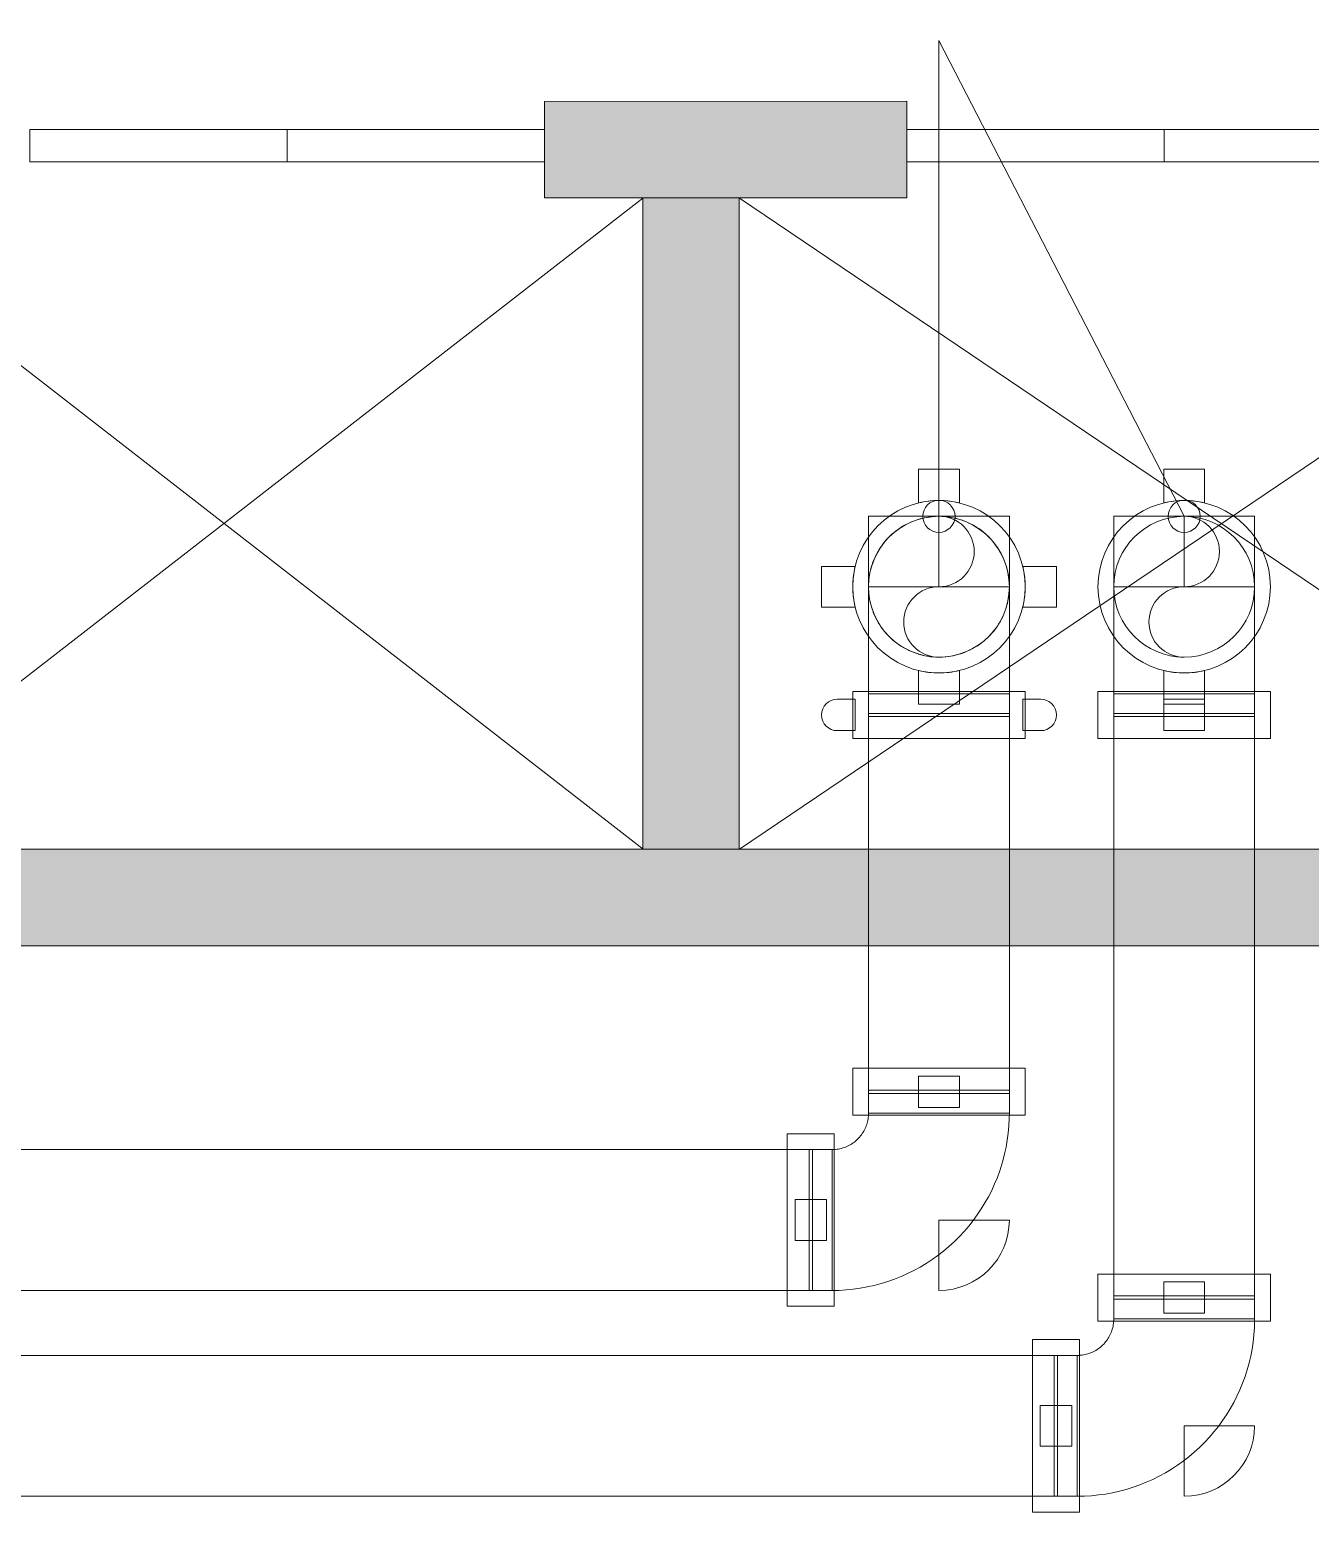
# Model space of a CAD drawing. Header units: metres. Extents: x 31.9 to 125.9, y -29 to 44.
# Drawn here: x 64.252 to 66.243, y -15.238 to -12.913 of the extents above; entities that cross this region are included whole.
import ezdxf

# ---------------------------------------------------------------- set-up
doc = ezdxf.new("R2010")
doc.units = ezdxf.units.M
for name, color, linetype, lineweight in [('ARQ', 8, 'Continuous', 0), ('P-PIPE', 7, 'Continuous', 18), ('P-PIPE-IDEN', 7, 'Continuous', 9)]:
    doc.layers.add(name, color=color, linetype=linetype, lineweight=lineweight)

# ---------------------------------------------------------------- blocks, each defined once
blk = doc.blocks.new('PISO 9')
at = {"layer": 'ARQ', "ltscale": 0.01}
h = blk.add_hatch(color=256, dxfattribs=at)
h.dxf.hatch_style = 1
h.paths.add_polyline_path([(347.2882, -2856.369), (347.1381, -2856.369), (347.1381, -2855.044), (347.2881, -2855.044)])
h.paths.add_polyline_path([(347.1381, -2855.3561), (347.1381, -2855.206), (346.5044, -2855.206), (346.5044, -2855.3561)])
h.paths.add_polyline_path([(345.0504, -2855.3564), (345.0504, -2855.2064), (345.7044, -2855.206), (345.7044, -2855.3561)])
h.paths.add_polyline_path([(343.6866, -2855.3561), (343.6866, -2855.2061), (344.2504, -2855.2058), (344.2504, -2855.3558)])
h.paths.add_polyline_path([(342.5366, -2856.3689), (342.3866, -2856.3689), (342.3866, -2855.3561), (342.5366, -2855.3561)])
h.paths.add_polyline_path([(342.3866, -2856.3689), (347.2882, -2856.369), (347.2882, -2856.519), (342.3866, -2856.5189)])
h.paths.add_polyline_path([(343.9898, -2856.3688), (343.8398, -2856.3688), (343.8397, -2855.356), (343.9897, -2855.356)])
h.paths.add_polyline_path([(345.639, -2856.3689), (345.4889, -2856.3689), (345.4889, -2855.3561), (345.6389, -2855.3561)])
h.paths.add_polyline_path([(347.2694, -2854.1416), (347.2694, -2854.0049), (347.1194, -2854.0049), (347.1194, -2854.1416)])
h.paths.add_polyline_path([(348.989, -2853.8549), (345.3375, -2853.855), (345.3375, -2854.005), (348.989, -2854.0049)])
h.paths.add_polyline_path([(345.3375, -2853.855), (345.3377, -2850.1312), (345.4877, -2850.1312), (345.4875, -2853.855)])
h.paths.add_polyline_path([(342.3887, -2852.9059), (344.4366, -2852.9059), (344.4366, -2853.0559), (343.4866, -2853.0559), (343.4866, -2853.8559), (343.3366, -2853.855), (343.3366, -2853.0559), (342.3887, -2853.0559)])
h.paths.add_polyline_path([(350.2092, -2851.0051), (345.4877, -2851.005), (345.4877, -2851.155), (350.2092, -2851.1551)])
h.paths.add_polyline_path([(346.7973, -2851.005), (346.7976, -2849.9739), (346.9477, -2849.9739), (346.9473, -2851.005)])
h.paths.add_polyline_path([(343.2361, -2850.131), (343.2361, -2849.981), (345.4878, -2849.9812), (345.4878, -2850.1312)])
h.paths.add_polyline_path([(350.0592, -2851.005), (350.0596, -2844.4808), (350.2096, -2844.4808), (350.2092, -2851.005)])
h.paths.add_polyline_path([(351.4126, -2851.0051), (353.9873, -2851.005), (353.9873, -2851.155), (351.4126, -2851.1551)])
h.paths.add_polyline_path([(351.4926, -2851.1551), (351.4927, -2853.9549), (351.6428, -2853.9549), (351.6426, -2851.1551)])
h.paths.add_polyline_path([(352.5451, -2853.8048), (353.5883, -2853.8048), (353.5883, -2853.9549), (352.5451, -2853.9549)])
h.paths.add_polyline_path([(351.6427, -2855.1139), (353.5883, -2855.1139), (353.5883, -2855.2639), (351.6427, -2855.264)])
h.paths.add_polyline_path([(351.4926, -2856.3623), (351.4929, -2855.1139), (351.643, -2855.1139), (351.6427, -2856.3623)])
h.paths.add_polyline_path([(353.5883, -2856.369), (353.5884, -2857.2647), (353.4383, -2857.2647), (353.4383, -2856.369)])
h.paths.add_polyline_path([(353.5883, -2856.369), (354.0353, -2856.369), (354.0353, -2856.519), (353.5883, -2856.519)])
h.paths.add_polyline_path([(354.1854, -2856.369), (354.1854, -2857.569), (354.0354, -2857.569), (354.0353, -2856.369)])
h.paths.add_polyline_path([(351.6428, -2857.2647), (354.0353, -2857.2647), (354.0353, -2857.4147), (351.6428, -2857.4147)])
h.paths.add_polyline_path([(351.4926, -2857.2647), (351.4929, -2858.461), (351.643, -2858.461), (351.6427, -2857.2647)])
h.paths.add_polyline_path([(351.0294, -2858.4611), (351.6427, -2858.461), (351.6427, -2858.6111), (351.0294, -2858.6112)])
h.paths.add_polyline_path([(349.8328, -2856.369), (349.8342, -2859.9806), (349.9843, -2859.9806), (349.9828, -2856.369)])
h.paths.add_polyline_path([(350.127, -2858.4611), (349.9837, -2858.4611), (349.9837, -2858.6112), (350.127, -2858.6112)])
h.paths.add_polyline_path([(352.2337, -2858.4611), (354.0353, -2858.461), (354.0353, -2858.6111), (352.2337, -2858.6112)])
h.paths.add_polyline_path([(353.6195, -2860.7769), (353.6195, -2862.2806), (353.4694, -2862.2806), (353.4694, -2860.7769)])
h.paths.add_polyline_path([(353.6195, -2860.7769), (354.0353, -2860.7769), (354.0353, -2860.9269), (353.6195, -2860.927)])
h.paths.add_polyline_path([(354.1854, -2860.7769), (354.1854, -2862.2806), (354.0354, -2862.2806), (354.0353, -2860.7769)])
h.paths.add_polyline_path([(350.3842, -2862.2806), (354.1854, -2862.2806), (354.1854, -2862.4306), (350.3842, -2862.4306)])
h.paths.add_polyline_path([(349.8843, -2862.4306), (349.8842, -2862.3806), (350.3842, -2862.3806), (350.3842, -2862.4306)])
h.paths.add_polyline_path([(349.8843, -2862.4306), (349.8342, -2862.4307), (349.8342, -2859.9806), (349.8843, -2859.9805)])
at = {"layer": 'ARQ'}
for p, q in [((342.5366, -2855.3561), (343.8403, -2856.3687)), ((343.8398, -2855.3565), (342.5366, -2856.3684)), ((343.9899, -2855.3564), (345.4894, -2856.3687)), ((345.4889, -2855.3565), (343.9899, -2856.3688))]:
    blk.add_line(p, q, dxfattribs=at)
at = {"layer": 'ARQ', "elevation": 2415.091}
for points in [[(343.6866, -2855.3561), (343.6866, -2855.2061), (344.2504, -2855.2058), (344.2504, -2855.3558)], [(343.9898, -2856.3688), (343.8398, -2856.3688), (343.8397, -2855.356), (343.9897, -2855.356)]]:
    blk.add_lwpolyline(points, close=True, dxfattribs=at)
at = {"layer": 'ARQ'}
for points in [[(343.2866, -2855.2494), (343.2866, -2855.3001), (342.8866, -2855.3001), (342.8866, -2855.2494)], [(343.2866, -2855.2494), (343.2866, -2855.3001), (343.6866, -2855.3001), (343.6866, -2855.2494)], [(344.6504, -2855.2494), (344.6504, -2855.3001), (344.2504, -2855.3001), (344.2504, -2855.2494)], [(344.6504, -2855.2494), (344.6504, -2855.3001), (345.0504, -2855.3001), (345.0504, -2855.2494)], [(342.3866, -2856.3689), (347.2882, -2856.369), (347.2882, -2856.519), (342.3866, -2856.5189)]]:
    blk.add_lwpolyline(points, close=True, dxfattribs=at)
blk = doc.blocks.new('Victaulic-IPS-Elbow No 10-13 - AC-V28-NIVEL 09')
at = {"layer": 'P-PIPE', "color": 11, "lineweight": 9, "true_color": 0xff8080}
for p, q in [((66.0469, -13.6693), (65.9373, -13.6693)), ((65.9373, -13.6693), (65.9373, -13.7788)), ((65.9373, -13.6693), (65.9373, -13.7788)), ((65.9373, -13.6693), (66.0469, -13.6693)), ((66.1564, -13.6693), (66.0469, -13.6693)), ((66.0469, -13.6693), (66.0469, -13.7788)), ((66.0469, -13.6693), (66.0469, -13.7788)), ((66.1564, -13.6693), (66.0469, -13.6693)), ((66.0469, -13.7788), (66.0469, -13.6693)), ((66.0469, -13.7788), (66.0469, -13.6693)), ((66.1564, -13.7788), (66.1564, -13.6693)), ((66.1564, -13.7788), (66.1564, -13.6693)), ((66.0469, -13.7788), (65.9373, -13.7788)), ((66.0469, -13.7788), (65.9373, -13.7788)), ((66.0469, -13.7788), (66.1564, -13.7788)), ((66.1564, -13.7788), (66.0469, -13.7788))]:
    blk.add_line(p, q, dxfattribs=at)
at = {"layer": 'P-PIPE', "color": 11, "true_color": 0xff8080}
for p, q in [((65.9373, -13.9451), (65.9373, -13.9757)), ((66.0469, -13.9451), (65.9373, -13.9451)), ((66.0469, -13.9451), (65.9373, -13.9451)), ((65.9373, -13.9451), (66.0469, -13.9451)), ((65.9373, -13.9451), (66.0469, -13.9451)), ((66.1564, -13.9451), (66.0469, -13.9451)), ((66.1564, -13.9451), (66.0469, -13.9451)), ((66.0469, -13.9451), (66.1564, -13.9451)), ((66.0469, -13.9451), (66.1564, -13.9451)), ((66.1564, -13.9757), (66.1564, -13.9451)), ((65.9373, -13.9757), (66.0469, -13.9757)), ((65.9373, -13.9757), (66.0469, -13.9757)), ((66.0469, -13.9757), (66.1564, -13.9757)), ((66.0469, -13.9757), (66.1564, -13.9757))]:
    blk.add_line(p, q, dxfattribs=at)
at = {"layer": 'P-PIPE', "color": 11, "true_color": 0xff8080, "flags": 128}
for points in [[(65.9373, -13.7788), (65.9373, -13.7789), (65.9373, -13.7793), (65.9373, -13.78), (65.9373, -13.7809), (65.9373, -13.7821), (65.9373, -13.7836), (65.9373, -13.7853), (65.9373, -13.7872), (65.9373, -13.7895), (65.9373, -13.7919), (65.9373, -13.7946), (65.9373, -13.7976), (65.9373, -13.8008), (65.9373, -13.8042), (65.9373, -13.8078), (65.9373, -13.8117), (65.9373, -13.8158), (65.9373, -13.8201), (65.9373, -13.8246), (65.9373, -13.8292), (65.9373, -13.8341), (65.9373, -13.8391), (65.9373, -13.8443), (65.9373, -13.8497), (65.9373, -13.8552), (65.9373, -13.8609), (65.9373, -13.8667), (65.9373, -13.8726), (65.9373, -13.8787), (65.9373, -13.8848), (65.9373, -13.8911), (65.9373, -13.8974), (65.9373, -13.9038), (65.9373, -13.9103), (65.9373, -13.9168), (65.9373, -13.9234), (65.9373, -13.93), (65.9373, -13.9366), (65.9373, -13.9433), (65.9373, -13.9451)], [(66.1564, -13.9451), (66.1564, -13.9384), (66.1564, -13.9318), (66.1564, -13.9252), (66.1564, -13.9186), (66.1564, -13.912), (66.1564, -13.9055), (66.1564, -13.8991), (66.1564, -13.8928), (66.1564, -13.8865), (66.1564, -13.8803), (66.1564, -13.8742), (66.1564, -13.8683), (66.1564, -13.8624), (66.1564, -13.8567), (66.1564, -13.8512), (66.1564, -13.8458), (66.1564, -13.8405), (66.1564, -13.8354), (66.1564, -13.8305), (66.1564, -13.8258), (66.1564, -13.8213), (66.1564, -13.8169), (66.1564, -13.8128), (66.1564, -13.8089), (66.1564, -13.8052), (66.1564, -13.8017), (66.1564, -13.7984), (66.1564, -13.7954), (66.1564, -13.7926), (66.1564, -13.7901), (66.1564, -13.7878), (66.1564, -13.7858), (66.1564, -13.784), (66.1564, -13.7825), (66.1564, -13.7812), (66.1564, -13.7802), (66.1564, -13.7795), (66.1564, -13.779), (66.1564, -13.7788), (66.1564, -13.7788)]]:
    blk.add_lwpolyline(points, dxfattribs=at)
at = {"layer": 'P-PIPE', "color": 11, "true_color": 0xff8080}
for start, end in [(90, 180), (90, 180), (90, 180), (0, 90), (0, 90), (0, 90), (180, 270), (180, 270), (180, 270), (270, 0), (270, 0), (270, 0)]:
    blk.add_arc((66.0469, -13.7788), 0.1095, start, end, dxfattribs=at)
blk = doc.blocks.new('Victaulic-IPS-Rigid Coupling Style 07-W07-107 - AC-2583995-NIVEL 09')
at = {"layer": 'P-PIPE', "color": 11, "true_color": 0xff8080}
for p, q in [((65.9128, -13.9416), (65.9128, -14.0148)), ((66.0469, -13.9416), (65.9128, -13.9416)), ((66.0469, -13.9416), (65.9128, -13.9416)), ((65.9373, -13.9416), (65.9373, -14.0148)), ((65.9373, -13.9416), (66.0469, -13.9416)), ((65.9373, -13.9416), (66.0469, -13.9416)), ((66.181, -13.9416), (66.0469, -13.9416)), ((66.181, -13.9416), (66.0469, -13.9416)), ((66.0469, -13.9416), (66.1564, -13.9416)), ((66.0469, -13.9416), (66.1564, -13.9416)), ((66.1564, -14.0148), (66.1564, -13.9416)), ((66.181, -14.0148), (66.181, -13.9416)), ((66.0786, -13.9538), (66.0151, -13.9538)), ((66.0151, -13.9538), (66.0151, -14.0026)), ((66.0151, -13.9538), (66.0151, -14.0026)), ((66.0151, -13.9538), (66.0151, -14.0026)), ((66.0151, -14.0026), (66.0151, -13.9538)), ((66.0151, -13.9538), (66.0469, -13.9538)), ((66.0151, -13.9538), (66.0469, -13.9538)), ((66.0469, -13.9538), (66.0786, -13.9538)), ((66.0469, -13.9538), (66.0786, -13.9538)), ((66.0786, -14.0026), (66.0786, -13.9538)), ((66.0786, -13.9538), (66.0786, -14.0026)), ((66.0786, -14.0026), (66.0786, -13.9538)), ((66.0786, -14.0026), (66.0786, -13.9538)), ((65.9128, -14.0148), (66.0469, -14.0148)), ((65.9128, -14.0148), (66.0469, -14.0148)), ((66.0469, -14.0148), (65.9373, -14.0148)), ((66.0469, -14.0148), (65.9373, -14.0148)), ((66.0151, -14.0026), (66.0786, -14.0026)), ((66.0469, -14.0026), (66.0151, -14.0026)), ((66.0469, -14.0026), (66.0151, -14.0026)), ((66.0786, -14.0026), (66.0469, -14.0026)), ((66.0786, -14.0026), (66.0469, -14.0026)), ((66.0469, -14.0148), (66.181, -14.0148)), ((66.0469, -14.0148), (66.181, -14.0148)), ((66.1564, -14.0148), (66.0469, -14.0148)), ((66.1564, -14.0148), (66.0469, -14.0148))]:
    blk.add_line(p, q, dxfattribs=at)
blk = doc.blocks.new('Victaulic-IPS-Rigid Coupling Style 07-W07-107 - AC-V52-NIVEL 09')
at = {"layer": 'P-PIPE', "color": 1, "true_color": 0xff0000}
for p, q in [((65.6972, -13.5962), (65.6337, -13.5962)), ((65.6337, -13.5962), (65.6337, -13.6206)), ((65.6337, -13.5962), (65.6337, -13.6206)), ((65.6972, -13.6206), (65.6972, -13.5962)), ((65.6972, -13.6206), (65.6972, -13.5962)), ((65.6337, -13.6206), (65.6337, -13.6485)), ((65.6337, -13.6485), (65.6337, -13.6206)), ((65.6972, -13.6206), (65.6972, -13.6485)), ((65.6972, -13.6485), (65.6972, -13.6206)), ((65.6337, -13.9371), (65.6337, -13.9091)), ((65.6337, -13.9091), (65.6337, -13.9371)), ((65.6972, -13.9371), (65.6972, -13.9091)), ((65.6972, -13.9091), (65.6972, -13.9371)), ((65.6337, -13.9371), (65.6337, -13.9614)), ((65.6337, -13.9371), (65.6337, -13.9614)), ((65.6972, -13.9614), (65.6972, -13.9371)), ((65.6972, -13.9614), (65.6972, -13.9371)), ((65.6337, -13.9614), (65.6972, -13.9614))]:
    blk.add_line(p, q, dxfattribs=at)
for radius, start, end in [(0.1341, 90, 270), (0.1341, 90, 270), (0.1341, 90, 103.6944), (0.1341, 90, 103.6944), (0.1341, 270, 90), (0.1341, 270, 90), (0.1341, 76.3056, 90), (0.1341, 76.3056, 90), (0.1095, 90, 270), (0.1095, 90, 270), (0.1095, 270, 90), (0.1095, 270, 90), (0.1341, 256.3056, 270), (0.1341, 256.3056, 270), (0.1341, 270, 283.6944), (0.1341, 270, 283.6944)]:
    blk.add_arc((65.6655, -13.7788), radius, start, end, dxfattribs=at)
blk = doc.blocks.new('Victaulic-IPS-Rigid Coupling Style 07-W07-107 - AC-V53-NIVEL 09')
at = {"layer": 'P-PIPE', "color": 11, "true_color": 0xff8080}
for p, q in [((66.0786, -13.5962), (66.0151, -13.5962)), ((66.0151, -13.5962), (66.0151, -13.6206)), ((66.0786, -13.6206), (66.0786, -13.5962)), ((66.0151, -13.6206), (66.0151, -13.6485)), ((66.0151, -13.6485), (66.0151, -13.6206)), ((66.0786, -13.6206), (66.0786, -13.6485)), ((66.0786, -13.6485), (66.0786, -13.6206)), ((66.0151, -13.9371), (66.0151, -13.9091)), ((66.0151, -13.9091), (66.0151, -13.9371)), ((66.0786, -13.9371), (66.0786, -13.9091)), ((66.0786, -13.9091), (66.0786, -13.9371)), ((66.0151, -13.9371), (66.0151, -13.9614)), ((66.0786, -13.9614), (66.0786, -13.9371)), ((66.0151, -13.9614), (66.0786, -13.9614))]:
    blk.add_line(p, q, dxfattribs=at)
for radius, start, end in [(0.1341, 90, 270), (0.1341, 90, 270), (0.1341, 90, 103.6944), (0.1341, 90, 103.6944), (0.1341, 270, 90), (0.1341, 270, 90), (0.1341, 76.3056, 90), (0.1341, 76.3056, 90), (0.1095, 90, 270), (0.1095, 90, 270), (0.1095, 270, 90), (0.1095, 270, 90), (0.1341, 256.3056, 270), (0.1341, 256.3056, 270), (0.1341, 270, 283.6944), (0.1341, 270, 283.6944)]:
    blk.add_arc((66.0469, -13.7788), radius, start, end, dxfattribs=at)
blk = doc.blocks.new('Victaulic-IPS-Rigid Coupling Style 07-W07-107 - AC-V54-NIVEL 09')
at = {"layer": 'P-PIPE', "color": 11, "true_color": 0xff8080}
for p, q in [((66.0786, -13.5962), (66.0151, -13.5962)), ((66.0151, -13.5962), (66.0151, -13.6206)), ((66.0786, -13.6206), (66.0786, -13.5962)), ((66.0151, -13.6206), (66.0151, -13.6485)), ((66.0151, -13.6485), (66.0151, -13.6206)), ((66.0786, -13.6206), (66.0786, -13.6485)), ((66.0786, -13.6485), (66.0786, -13.6206)), ((66.0151, -13.9371), (66.0151, -13.9091)), ((66.0151, -13.9091), (66.0151, -13.9371)), ((66.0786, -13.9371), (66.0786, -13.9091)), ((66.0786, -13.9091), (66.0786, -13.9371)), ((66.0151, -13.9371), (66.0151, -13.9614)), ((66.0786, -13.9614), (66.0786, -13.9371)), ((66.0151, -13.9614), (66.0786, -13.9614))]:
    blk.add_line(p, q, dxfattribs=at)
for radius, start, end in [(0.1341, 90, 270), (0.1341, 90, 270), (0.1341, 90, 103.6944), (0.1341, 90, 103.6944), (0.1341, 270, 90), (0.1341, 270, 90), (0.1341, 76.3056, 90), (0.1341, 76.3056, 90), (0.1095, 90, 270), (0.1095, 90, 270), (0.1095, 270, 90), (0.1095, 270, 90), (0.1341, 256.3056, 270), (0.1341, 256.3056, 270), (0.1341, 270, 283.6944), (0.1341, 270, 283.6944)]:
    blk.add_arc((66.0469, -13.7788), radius, start, end, dxfattribs=at)
blk = doc.blocks.new('Victaulic-IPS-Elbow No 10-13 - AC-V109-NIVEL 09')
at = {"layer": 'P-PIPE', "color": 1, "true_color": 0xff0000}
for p, q in [((65.5559, -14.5668), (65.5559, -14.5974)), ((65.6655, -14.5668), (65.5559, -14.5668)), ((65.6655, -14.5668), (65.5559, -14.5668)), ((65.775, -14.5668), (65.6655, -14.5668)), ((65.775, -14.5668), (65.6655, -14.5668)), ((65.775, -14.5974), (65.775, -14.5668)), ((65.5559, -14.5974), (65.6655, -14.5974)), ((65.5559, -14.5974), (65.6655, -14.5974)), ((65.6655, -14.5974), (65.5559, -14.5974)), ((65.6655, -14.5974), (65.5559, -14.5974)), ((65.6655, -14.5974), (65.775, -14.5974)), ((65.6655, -14.5974), (65.775, -14.5974)), ((65.775, -14.5974), (65.6655, -14.5974)), ((65.775, -14.5974), (65.6655, -14.5974)), ((65.4992, -14.6541), (65.4686, -14.6541)), ((65.4686, -14.6541), (65.4686, -14.7637)), ((65.4686, -14.6541), (65.4686, -14.7637)), ((65.4992, -14.7637), (65.4992, -14.6541)), ((65.4992, -14.7637), (65.4992, -14.6541)), ((65.4992, -14.6541), (65.4992, -14.7637)), ((65.4992, -14.6541), (65.4992, -14.7637)), ((65.4686, -14.7637), (65.4686, -14.8732)), ((65.4686, -14.7637), (65.4686, -14.8732)), ((65.4992, -14.8732), (65.4992, -14.7637)), ((65.4992, -14.8732), (65.4992, -14.7637)), ((65.4992, -14.7637), (65.4992, -14.8732)), ((65.4992, -14.7637), (65.4992, -14.8732)), ((65.4686, -14.8732), (65.4992, -14.8732))]:
    blk.add_line(p, q, dxfattribs=at)
at = {"layer": 'P-PIPE', "color": 1, "lineweight": 9, "true_color": 0xff0000}
for p, q in [((65.6655, -14.8732), (65.6655, -14.7637)), ((65.6655, -14.7637), (65.775, -14.7637)), ((65.775, -14.7637), (65.6655, -14.7637)), ((65.6655, -14.7637), (65.6655, -14.8732)), ((65.775, -14.7637), (65.6655, -14.7637)), ((65.6655, -14.7637), (65.6655, -14.8732)), ((65.6655, -14.8732), (65.6655, -14.7637)), ((65.6655, -14.7637), (65.775, -14.7637))]:
    blk.add_line(p, q, dxfattribs=at)
at = {"layer": 'P-PIPE', "color": 1, "true_color": 0xff0000, "flags": 128}
for points in [[(65.5559, -14.5974), (65.5559, -14.5997), (65.5557, -14.6019), (65.5555, -14.6042), (65.5552, -14.6064), (65.5548, -14.6087), (65.5543, -14.6109), (65.5537, -14.6131), (65.5532, -14.6148)], [(65.7617, -14.6821), (65.7649, -14.6715), (65.7676, -14.6609), (65.7699, -14.6501), (65.7718, -14.6392), (65.7733, -14.6283), (65.7743, -14.6173), (65.7749, -14.6063), (65.775, -14.5974)], [(65.5532, -14.6148), (65.5524, -14.617), (65.5516, -14.6191), (65.5507, -14.6212), (65.5497, -14.6232), (65.5487, -14.6252), (65.5475, -14.6272), (65.5463, -14.6291), (65.545, -14.6309), (65.5436, -14.6327), (65.5421, -14.6345), (65.5406, -14.6362), (65.539, -14.6378), (65.5374, -14.6393), (65.5357, -14.6408), (65.5339, -14.6423), (65.5321, -14.6436), (65.5302, -14.6449), (65.5283, -14.6461), (65.5263, -14.6472), (65.5243, -14.6483), (65.5223, -14.6492), (65.5202, -14.6501), (65.5181, -14.6509), (65.5159, -14.6516), (65.5137, -14.6522), (65.5115, -14.6528), (65.5093, -14.6532), (65.5071, -14.6536), (65.5048, -14.6538), (65.5025, -14.654), (65.5003, -14.6541), (65.4992, -14.6541)], [(65.4992, -14.8732), (65.5103, -14.873), (65.5213, -14.8723), (65.5322, -14.8712), (65.5432, -14.8697), (65.554, -14.8677), (65.5648, -14.8653), (65.5754, -14.8625), (65.586, -14.8592), (65.5964, -14.8555), (65.6066, -14.8514), (65.6167, -14.8469), (65.6266, -14.842), (65.6363, -14.8367), (65.6457, -14.8311), (65.6549, -14.825), (65.6639, -14.8186), (65.6726, -14.8118), (65.6811, -14.8047), (65.6892, -14.7973), (65.6971, -14.7895), (65.7046, -14.7815), (65.7118, -14.7731), (65.7186, -14.7645), (65.7251, -14.7556), (65.7313, -14.7464), (65.7371, -14.737), (65.7424, -14.7274), (65.7475, -14.7176), (65.7521, -14.7075), (65.7563, -14.6973), (65.7601, -14.687), (65.7617, -14.6821)]]:
    blk.add_lwpolyline(points, dxfattribs=at)
at = {"layer": 'P-PIPE', "color": 1, "lineweight": 9, "true_color": 0xff0000}
for end in [0, 360, 360, 0]:
    blk.add_arc((65.6655, -14.7637), 0.1095, 270, end, dxfattribs=at)
blk = doc.blocks.new('Victaulic-IPS-Rigid Coupling Style 07-W07-107 - Standard-V110-NIVEL 09')
at = {"layer": 'P-PIPE', "color": 1, "true_color": 0xff0000}
for p, q in [((65.5027, -14.6295), (65.4295, -14.6295)), ((65.4295, -14.6295), (65.4295, -14.8978)), ((65.4295, -14.6295), (65.4295, -14.8978)), ((65.5027, -14.8978), (65.5027, -14.6295)), ((65.5027, -14.8978), (65.5027, -14.6295)), ((65.5027, -14.6541), (65.4295, -14.6541)), ((65.4295, -14.8732), (65.4295, -14.6541)), ((65.4295, -14.8732), (65.4295, -14.6541)), ((65.5027, -14.6541), (65.5027, -14.8732)), ((65.5027, -14.6541), (65.5027, -14.8732)), ((65.4417, -14.7319), (65.4417, -14.7954)), ((65.4905, -14.7319), (65.4417, -14.7319)), ((65.4417, -14.7319), (65.4905, -14.7319)), ((65.4905, -14.7319), (65.4417, -14.7319)), ((65.4905, -14.7319), (65.4417, -14.7319)), ((65.4417, -14.7954), (65.4417, -14.7319)), ((65.4417, -14.7954), (65.4417, -14.7319)), ((65.4905, -14.7954), (65.4905, -14.7319)), ((65.4905, -14.7319), (65.4905, -14.7954)), ((65.4905, -14.7319), (65.4905, -14.7954)), ((65.4417, -14.7954), (65.4905, -14.7954)), ((65.4417, -14.7954), (65.4905, -14.7954)), ((65.4417, -14.7954), (65.4905, -14.7954)), ((65.4905, -14.7954), (65.4417, -14.7954)), ((65.4295, -14.8732), (65.5027, -14.8732)), ((65.4295, -14.8978), (65.5027, -14.8978))]:
    blk.add_line(p, q, dxfattribs=at)
blk = doc.blocks.new('Victaulic-IPS-Rigid Coupling Style 07-W07-107 - Standard-V111-NIVEL 09')
at = {"layer": 'P-PIPE', "color": 1, "true_color": 0xff0000}
for p, q in [((65.5314, -14.5277), (65.5314, -14.6008)), ((65.7996, -14.5277), (65.5314, -14.5277)), ((65.7996, -14.5277), (65.5314, -14.5277)), ((65.5559, -14.5277), (65.5559, -14.6008)), ((65.5559, -14.5277), (65.775, -14.5277)), ((65.5559, -14.5277), (65.775, -14.5277)), ((65.775, -14.6008), (65.775, -14.5277)), ((65.7996, -14.6008), (65.7996, -14.5277)), ((65.6972, -14.5399), (65.6337, -14.5399)), ((65.6337, -14.5399), (65.6337, -14.5886)), ((65.6337, -14.5399), (65.6337, -14.5886)), ((65.6337, -14.5399), (65.6337, -14.5886)), ((65.6337, -14.5886), (65.6337, -14.5399)), ((65.6337, -14.5399), (65.6972, -14.5399)), ((65.6337, -14.5399), (65.6972, -14.5399)), ((65.6972, -14.5886), (65.6972, -14.5399)), ((65.6972, -14.5399), (65.6972, -14.5886)), ((65.6972, -14.5886), (65.6972, -14.5399)), ((65.6972, -14.5886), (65.6972, -14.5399)), ((65.5314, -14.6008), (65.7996, -14.6008)), ((65.5314, -14.6008), (65.7996, -14.6008)), ((65.775, -14.6008), (65.5559, -14.6008)), ((65.775, -14.6008), (65.5559, -14.6008)), ((65.6337, -14.5886), (65.6972, -14.5886)), ((65.6972, -14.5886), (65.6337, -14.5886)), ((65.6972, -14.5886), (65.6337, -14.5886))]:
    blk.add_line(p, q, dxfattribs=at)
blk = doc.blocks.new('Victaulic-IPS-Elbow No 10-13 - AC-V112-NIVEL 09')
at = {"layer": 'P-PIPE', "color": 1, "lineweight": 9, "true_color": 0xff0000}
for p, q in [((65.6655, -13.6693), (65.5559, -13.6693)), ((65.5559, -13.6693), (65.5559, -13.7788)), ((65.5559, -13.6693), (65.5559, -13.7788)), ((65.5559, -13.6693), (65.6655, -13.6693)), ((65.6655, -13.7788), (65.6655, -13.6693)), ((65.6655, -13.7788), (65.6655, -13.6693)), ((65.775, -13.6693), (65.6655, -13.6693)), ((65.6655, -13.6693), (65.6655, -13.7788)), ((65.6655, -13.6693), (65.6655, -13.7788)), ((65.6655, -13.6693), (65.775, -13.6693)), ((65.775, -13.7788), (65.775, -13.6693)), ((65.775, -13.7788), (65.775, -13.6693)), ((65.6655, -13.7788), (65.5559, -13.7788)), ((65.5559, -13.7788), (65.6655, -13.7788)), ((65.775, -13.7788), (65.6655, -13.7788)), ((65.6655, -13.7788), (65.775, -13.7788))]:
    blk.add_line(p, q, dxfattribs=at)
at = {"layer": 'P-PIPE', "color": 1, "true_color": 0xff0000}
for p, q in [((65.5559, -13.9451), (65.5559, -13.9757)), ((65.6655, -13.9451), (65.5559, -13.9451)), ((65.6655, -13.9451), (65.5559, -13.9451)), ((65.5559, -13.9451), (65.6655, -13.9451)), ((65.5559, -13.9451), (65.6655, -13.9451)), ((65.775, -13.9451), (65.6655, -13.9451)), ((65.775, -13.9451), (65.6655, -13.9451)), ((65.6655, -13.9451), (65.775, -13.9451)), ((65.6655, -13.9451), (65.775, -13.9451)), ((65.775, -13.9757), (65.775, -13.9451)), ((65.5559, -13.9757), (65.6655, -13.9757)), ((65.5559, -13.9757), (65.6655, -13.9757)), ((65.6655, -13.9757), (65.775, -13.9757)), ((65.6655, -13.9757), (65.775, -13.9757))]:
    blk.add_line(p, q, dxfattribs=at)
at = {"layer": 'P-PIPE', "color": 1, "true_color": 0xff0000, "flags": 128}
for points in [[(65.5559, -13.7788), (65.556, -13.7744), (65.5563, -13.7701), (65.5567, -13.7657), (65.5573, -13.7614), (65.5581, -13.757), (65.5591, -13.7528), (65.5602, -13.7485), (65.5615, -13.7444), (65.5629, -13.7402), (65.5646, -13.7362), (65.5664, -13.7322), (65.5683, -13.7282), (65.5704, -13.7244), (65.5727, -13.7206), (65.5751, -13.717), (65.5776, -13.7134), (65.5803, -13.7099), (65.5831, -13.7066), (65.5861, -13.7033), (65.5891, -13.7002), (65.5924, -13.6972), (65.5957, -13.6944), (65.5991, -13.6917), (65.6026, -13.6891), (65.6063, -13.6866), (65.61, -13.6843), (65.6138, -13.6822), (65.6177, -13.6802), (65.6217, -13.6784), (65.6258, -13.6767), (65.6299, -13.6752), (65.6341, -13.6739), (65.6383, -13.6727), (65.6425, -13.6717), (65.6468, -13.6709), (65.6512, -13.6702), (65.6555, -13.6697), (65.6599, -13.6694), (65.6643, -13.6693), (65.6655, -13.6693)], [(65.6655, -13.6693), (65.6698, -13.6694), (65.6742, -13.6696), (65.6786, -13.6701), (65.6829, -13.6707), (65.6872, -13.6715), (65.6915, -13.6724), (65.6957, -13.6735), (65.6999, -13.6748), (65.7041, -13.6763), (65.7081, -13.6779), (65.7121, -13.6797), (65.716, -13.6817), (65.7199, -13.6838), (65.7237, -13.686), (65.7273, -13.6884), (65.7309, -13.6909), (65.7343, -13.6936), (65.7377, -13.6965), (65.7409, -13.6994), (65.744, -13.7025), (65.747, -13.7057), (65.7499, -13.709), (65.7526, -13.7124), (65.7552, -13.716), (65.7576, -13.7196), (65.7599, -13.7234), (65.7621, -13.7272), (65.7641, -13.7311), (65.7659, -13.7351), (65.7676, -13.7391), (65.7691, -13.7432), (65.7704, -13.7474), (65.7716, -13.7516), (65.7726, -13.7559), (65.7734, -13.7602), (65.7741, -13.7645), (65.7746, -13.7689), (65.7749, -13.7732), (65.775, -13.7776), (65.775, -13.7788)], [(65.6655, -13.8883), (65.6611, -13.8883), (65.6567, -13.888), (65.6524, -13.8876), (65.648, -13.8869), (65.6437, -13.8862), (65.6394, -13.8852), (65.6352, -13.8841), (65.631, -13.8828), (65.6269, -13.8813), (65.6228, -13.8797), (65.6188, -13.8779), (65.6149, -13.876), (65.611, -13.8739), (65.6073, -13.8716), (65.6036, -13.8692), (65.6001, -13.8667), (65.5966, -13.864), (65.5932, -13.8612), (65.59, -13.8582), (65.5869, -13.8551), (65.5839, -13.8519), (65.581, -13.8486), (65.5783, -13.8452), (65.5757, -13.8416), (65.5733, -13.838), (65.571, -13.8343), (65.5689, -13.8304), (65.5669, -13.8265), (65.565, -13.8226), (65.5634, -13.8185), (65.5619, -13.8144), (65.5605, -13.8102), (65.5594, -13.806), (65.5584, -13.8017), (65.5575, -13.7974), (65.5569, -13.7931), (65.5564, -13.7887), (65.5561, -13.7844), (65.5559, -13.78), (65.5559, -13.7788)], [(65.5559, -13.7788), (65.5559, -13.7789), (65.5559, -13.7793), (65.5559, -13.78), (65.5559, -13.7809), (65.5559, -13.7821), (65.5559, -13.7836), (65.5559, -13.7853), (65.5559, -13.7872), (65.5559, -13.7895), (65.5559, -13.7919), (65.5559, -13.7946), (65.5559, -13.7976), (65.5559, -13.8008), (65.5559, -13.8042), (65.5559, -13.8078), (65.5559, -13.8117), (65.5559, -13.8158), (65.5559, -13.8201), (65.5559, -13.8246), (65.5559, -13.8292), (65.5559, -13.8341), (65.5559, -13.8391), (65.5559, -13.8443), (65.5559, -13.8497), (65.5559, -13.8552), (65.5559, -13.8609), (65.5559, -13.8667), (65.5559, -13.8726), (65.5559, -13.8787), (65.5559, -13.8848), (65.5559, -13.8911), (65.5559, -13.8974), (65.5559, -13.9038), (65.5559, -13.9103), (65.5559, -13.9168), (65.5559, -13.9234), (65.5559, -13.93), (65.5559, -13.9366), (65.5559, -13.9433), (65.5559, -13.9451)], [(65.775, -13.7788), (65.7749, -13.7832), (65.7747, -13.7876), (65.7742, -13.7919), (65.7736, -13.7963), (65.7728, -13.8006), (65.7719, -13.8048), (65.7707, -13.8091), (65.7694, -13.8133), (65.768, -13.8174), (65.7664, -13.8215), (65.7646, -13.8255), (65.7626, -13.8294), (65.7605, -13.8332), (65.7583, -13.837), (65.7559, -13.8407), (65.7533, -13.8442), (65.7506, -13.8477), (65.7478, -13.851), (65.7449, -13.8543), (65.7418, -13.8574), (65.7386, -13.8604), (65.7353, -13.8632), (65.7318, -13.866), (65.7283, -13.8685), (65.7246, -13.871), (65.7209, -13.8733), (65.7171, -13.8754), (65.7132, -13.8774), (65.7092, -13.8792), (65.7052, -13.8809), (65.701, -13.8824), (65.6969, -13.8837), (65.6926, -13.8849), (65.6884, -13.8859), (65.6841, -13.8868), (65.6798, -13.8874), (65.6754, -13.8879), (65.671, -13.8882), (65.6666, -13.8883), (65.6655, -13.8883)], [(65.775, -13.9451), (65.775, -13.9384), (65.775, -13.9318), (65.775, -13.9252), (65.775, -13.9186), (65.775, -13.912), (65.775, -13.9055), (65.775, -13.8991), (65.775, -13.8928), (65.775, -13.8865), (65.775, -13.8803), (65.775, -13.8742), (65.775, -13.8683), (65.775, -13.8624), (65.775, -13.8567), (65.775, -13.8512), (65.775, -13.8458), (65.775, -13.8405), (65.775, -13.8354), (65.775, -13.8305), (65.775, -13.8258), (65.775, -13.8213), (65.775, -13.8169), (65.775, -13.8128), (65.775, -13.8089), (65.775, -13.8052), (65.775, -13.8017), (65.775, -13.7984), (65.775, -13.7954), (65.775, -13.7926), (65.775, -13.7901), (65.775, -13.7878), (65.775, -13.7858), (65.775, -13.784), (65.775, -13.7825), (65.775, -13.7812), (65.775, -13.7802), (65.775, -13.7795), (65.775, -13.779), (65.775, -13.7788), (65.775, -13.7788)]]:
    blk.add_lwpolyline(points, dxfattribs=at)
at = {"layer": 'P-PIPE', "color": 1, "true_color": 0xff0000}
for start, end in [(90, 180), (90, 180), (90, 180), (0, 90), (0, 90), (0, 90), (180, 270), (180, 270), (180, 270), (270, 0), (270, 0), (270, 0)]:
    blk.add_arc((65.6655, -13.7788), 0.1095, start, end, dxfattribs=at)
blk = doc.blocks.new('Victaulic-IPS-Rigid Coupling Style 07-W07-107 - Standard-V113-NIVEL 09')
at = {"layer": 'P-PIPE', "color": 1, "true_color": 0xff0000}
for p, q in [((65.4828, -13.7471), (65.4828, -13.8106)), ((65.5072, -13.7471), (65.4828, -13.7471)), ((65.5072, -13.7471), (65.4828, -13.7471)), ((65.5072, -13.7471), (65.5352, -13.7471)), ((65.5352, -13.7471), (65.5072, -13.7471)), ((65.8237, -13.7471), (65.7958, -13.7471)), ((65.7958, -13.7471), (65.8237, -13.7471)), ((65.8481, -13.7471), (65.8237, -13.7471)), ((65.8481, -13.7471), (65.8237, -13.7471)), ((65.8481, -13.8106), (65.8481, -13.7471)), ((65.4828, -13.8106), (65.5072, -13.8106)), ((65.4828, -13.8106), (65.5072, -13.8106)), ((65.5072, -13.8106), (65.5352, -13.8106)), ((65.5352, -13.8106), (65.5072, -13.8106)), ((65.8237, -13.8106), (65.7958, -13.8106)), ((65.7958, -13.8106), (65.8237, -13.8106)), ((65.8237, -13.8106), (65.8481, -13.8106)), ((65.8237, -13.8106), (65.8481, -13.8106))]:
    blk.add_line(p, q, dxfattribs=at)
for radius, start, end in [(0.1341, 90, 270), (0.1341, 90, 270), (0.1341, 270, 90), (0.1341, 270, 90), (0.1095, 90, 270), (0.1095, 90, 270), (0.1095, 270, 90), (0.1095, 270, 90), (0.1341, 166.3056, 193.6944), (0.1341, 166.3056, 193.6944), (0.1341, 346.3056, 13.6944), (0.1341, 346.3056, 13.6944)]:
    blk.add_arc((65.6655, -13.7788), radius, start, end, dxfattribs=at)
blk = doc.blocks.new('Victaulic-IPS-Rigid Coupling Style 07-W07-107 - Standard-V114-NIVEL 09')
at = {"layer": 'P-PIPE', "color": 1, "true_color": 0xff0000}
for p, q in [((65.5314, -13.9416), (65.5314, -14.0148)), ((65.6655, -13.9416), (65.5314, -13.9416)), ((65.6655, -13.9416), (65.5314, -13.9416)), ((65.5559, -13.9416), (65.5559, -14.0148)), ((65.5559, -13.9416), (65.6655, -13.9416)), ((65.5559, -13.9416), (65.6655, -13.9416)), ((65.7996, -13.9416), (65.6655, -13.9416)), ((65.7996, -13.9416), (65.6655, -13.9416)), ((65.6655, -13.9416), (65.775, -13.9416)), ((65.6655, -13.9416), (65.775, -13.9416)), ((65.775, -14.0148), (65.775, -13.9416)), ((65.7996, -14.0148), (65.7996, -13.9416)), ((65.5072, -13.9538), (65.5352, -13.9538)), ((65.5352, -13.9538), (65.5072, -13.9538)), ((65.5314, -13.9538), (65.5314, -14.0026)), ((65.5314, -13.9538), (65.5352, -13.9538)), ((65.5314, -13.9538), (65.5352, -13.9538)), ((65.5352, -13.9538), (65.5352, -14.0026)), ((65.5352, -14.0026), (65.5352, -13.9538)), ((65.7958, -14.0026), (65.7958, -13.9538)), ((65.7958, -13.9538), (65.8237, -13.9538)), ((65.8237, -13.9538), (65.7958, -13.9538)), ((65.7958, -13.9538), (65.7958, -14.0026)), ((65.7958, -13.9538), (65.7996, -13.9538)), ((65.7958, -13.9538), (65.7996, -13.9538)), ((65.7996, -14.0026), (65.7996, -13.9538)), ((65.5352, -14.0026), (65.5072, -14.0026)), ((65.5072, -14.0026), (65.5352, -14.0026)), ((65.5352, -14.0026), (65.5314, -14.0026)), ((65.5352, -14.0026), (65.5314, -14.0026)), ((65.5314, -14.0148), (65.6655, -14.0148)), ((65.5314, -14.0148), (65.6655, -14.0148)), ((65.6655, -14.0148), (65.5559, -14.0148)), ((65.6655, -14.0148), (65.5559, -14.0148)), ((65.6655, -14.0148), (65.7996, -14.0148)), ((65.6655, -14.0148), (65.7996, -14.0148)), ((65.775, -14.0148), (65.6655, -14.0148)), ((65.775, -14.0148), (65.6655, -14.0148)), ((65.8237, -14.0026), (65.7958, -14.0026)), ((65.7958, -14.0026), (65.8237, -14.0026)), ((65.7996, -14.0026), (65.7958, -14.0026)), ((65.7996, -14.0026), (65.7958, -14.0026))]:
    blk.add_line(p, q, dxfattribs=at)
for centre, start, end in [((65.5072, -13.9782), 90, 270), ((65.5072, -13.9782), 90, 270), ((65.8237, -13.9782), 270, 90), ((65.8237, -13.9782), 270, 90)]:
    blk.add_arc(centre, 0.0244, start, end, dxfattribs=at)
blk = doc.blocks.new('Victaulic-IPS-Elbow No 10-13 - AC-V115-NIVEL 09')
at = {"layer": 'P-PIPE', "color": 11, "true_color": 0xff8080}
for p, q in [((65.9373, -14.8868), (65.9373, -14.9174)), ((66.0469, -14.8868), (65.9373, -14.8868)), ((66.0469, -14.8868), (65.9373, -14.8868)), ((66.1564, -14.8868), (66.0469, -14.8868)), ((66.1564, -14.8868), (66.0469, -14.8868)), ((66.1564, -14.9174), (66.1564, -14.8868)), ((65.9373, -14.9174), (66.0469, -14.9174)), ((65.9373, -14.9174), (66.0469, -14.9174)), ((66.0469, -14.9174), (65.9373, -14.9174)), ((66.0469, -14.9174), (65.9373, -14.9174)), ((66.0469, -14.9174), (66.1564, -14.9174)), ((66.0469, -14.9174), (66.1564, -14.9174)), ((66.1564, -14.9174), (66.0469, -14.9174)), ((66.1564, -14.9174), (66.0469, -14.9174)), ((65.8806, -14.9741), (65.85, -14.9741)), ((65.85, -14.9741), (65.85, -15.0837)), ((65.85, -14.9741), (65.85, -15.0837)), ((65.8806, -15.0837), (65.8806, -14.9741)), ((65.8806, -15.0837), (65.8806, -14.9741)), ((65.8806, -14.9741), (65.8806, -15.0837)), ((65.8806, -14.9741), (65.8806, -15.0837)), ((65.85, -15.0837), (65.85, -15.1932)), ((65.85, -15.0837), (65.85, -15.1932)), ((65.8806, -15.1932), (65.8806, -15.0837)), ((65.8806, -15.1932), (65.8806, -15.0837)), ((65.8806, -15.0837), (65.8806, -15.1932)), ((65.8806, -15.0837), (65.8806, -15.1932)), ((65.85, -15.1932), (65.8806, -15.1932))]:
    blk.add_line(p, q, dxfattribs=at)
at = {"layer": 'P-PIPE', "color": 11, "lineweight": 9, "true_color": 0xff8080}
for p, q in [((66.0469, -15.1932), (66.0469, -15.0837)), ((66.0469, -15.0837), (66.1564, -15.0837)), ((66.1564, -15.0837), (66.0469, -15.0837)), ((66.0469, -15.0837), (66.0469, -15.1932)), ((66.1564, -15.0837), (66.0469, -15.0837)), ((66.0469, -15.0837), (66.0469, -15.1932)), ((66.0469, -15.1932), (66.0469, -15.0837)), ((66.0469, -15.0837), (66.1564, -15.0837))]:
    blk.add_line(p, q, dxfattribs=at)
at = {"layer": 'P-PIPE', "color": 11, "true_color": 0xff8080, "flags": 128}
for points in [[(65.9373, -14.9174), (65.9373, -14.9197), (65.9371, -14.9219), (65.9369, -14.9242), (65.9366, -14.9264), (65.9362, -14.9287), (65.9357, -14.9309), (65.9351, -14.9331), (65.9345, -14.9352), (65.9337, -14.9374), (65.9329, -14.9395), (65.9319, -14.9416), (65.9309, -14.9436), (65.9298, -14.9456), (65.9287, -14.9475), (65.9274, -14.9494), (65.9261, -14.9513), (65.9247, -14.9531), (65.9233, -14.9548), (65.9217, -14.9565), (65.9201, -14.9581), (65.9185, -14.9596), (65.9168, -14.9611), (65.915, -14.9625), (65.9131, -14.9639), (65.9113, -14.9651), (65.9093, -14.9663), (65.9074, -14.9674), (65.9053, -14.9685), (65.9033, -14.9694), (65.9012, -14.9703), (65.899, -14.971), (65.8969, -14.9717), (65.8947, -14.9723), (65.8925, -14.9729), (65.8903, -14.9733), (65.888, -14.9736), (65.8858, -14.9739), (65.8835, -14.974), (65.8812, -14.9741), (65.8806, -14.9741)], [(65.8806, -15.1932), (65.8917, -15.193), (65.9027, -15.1923), (65.9136, -15.1912), (65.9246, -15.1897), (65.9354, -15.1877), (65.9462, -15.1853), (65.9568, -15.1825), (65.9674, -15.1792), (65.9778, -15.1755), (65.988, -15.1714), (65.9981, -15.1669), (66.008, -15.162), (66.0177, -15.1567), (66.0271, -15.1511), (66.0363, -15.145), (66.0453, -15.1386), (66.054, -15.1318), (66.0625, -15.1247), (66.0706, -15.1173), (66.0785, -15.1095), (66.086, -15.1015), (66.0932, -15.0931), (66.1, -15.0845), (66.1065, -15.0756), (66.1127, -15.0664), (66.1185, -15.057), (66.1239, -15.0474), (66.1289, -15.0376), (66.1335, -15.0275), (66.1377, -15.0173), (66.1415, -15.007), (66.1448, -14.9965), (66.1478, -14.9859), (66.1503, -14.9751), (66.1524, -14.9643), (66.1541, -14.9534), (66.1553, -14.9424), (66.1561, -14.9314), (66.1564, -14.9204), (66.1564, -14.9174)]]:
    blk.add_lwpolyline(points, dxfattribs=at)
at = {"layer": 'P-PIPE', "color": 11, "lineweight": 9, "true_color": 0xff8080}
for end in [0, 360, 360, 0]:
    blk.add_arc((66.0469, -15.0837), 0.1095, 270, end, dxfattribs=at)
blk = doc.blocks.new('Victaulic-IPS-Rigid Coupling Style 07-W07-107 - Standard-V116-NIVEL 09')
at = {"layer": 'P-PIPE', "color": 11, "true_color": 0xff8080}
for p, q in [((65.9128, -14.8477), (65.9128, -14.9208)), ((66.181, -14.8477), (65.9128, -14.8477)), ((66.181, -14.8477), (65.9128, -14.8477)), ((65.9373, -14.8477), (65.9373, -14.9208)), ((65.9373, -14.8477), (66.1564, -14.8477)), ((65.9373, -14.8477), (66.1564, -14.8477)), ((66.1564, -14.9208), (66.1564, -14.8477)), ((66.181, -14.9208), (66.181, -14.8477)), ((66.0786, -14.8599), (66.0151, -14.8599)), ((66.0151, -14.8599), (66.0151, -14.9086)), ((66.0151, -14.8599), (66.0151, -14.9086)), ((66.0151, -14.8599), (66.0151, -14.9086)), ((66.0151, -14.9086), (66.0151, -14.8599)), ((66.0151, -14.8599), (66.0786, -14.8599)), ((66.0151, -14.8599), (66.0786, -14.8599)), ((66.0786, -14.9086), (66.0786, -14.8599)), ((66.0786, -14.8599), (66.0786, -14.9086)), ((66.0786, -14.9086), (66.0786, -14.8599)), ((66.0786, -14.9086), (66.0786, -14.8599)), ((65.9128, -14.9208), (66.181, -14.9208)), ((65.9128, -14.9208), (66.181, -14.9208)), ((66.1564, -14.9208), (65.9373, -14.9208)), ((66.1564, -14.9208), (65.9373, -14.9208)), ((66.0151, -14.9086), (66.0786, -14.9086)), ((66.0786, -14.9086), (66.0151, -14.9086)), ((66.0786, -14.9086), (66.0151, -14.9086))]:
    blk.add_line(p, q, dxfattribs=at)
blk = doc.blocks.new('Victaulic-IPS-Rigid Coupling Style 07-W07-107 - Standard-V117-NIVEL 09')
at = {"layer": 'P-PIPE', "color": 11, "true_color": 0xff8080}
for p, q in [((65.8841, -14.9495), (65.8109, -14.9495)), ((65.8109, -14.9495), (65.8109, -15.2178)), ((65.8109, -14.9495), (65.8109, -15.2178)), ((65.8841, -15.2178), (65.8841, -14.9495)), ((65.8841, -15.2178), (65.8841, -14.9495)), ((65.8841, -14.9741), (65.8109, -14.9741)), ((65.8109, -15.1932), (65.8109, -14.9741)), ((65.8109, -15.1932), (65.8109, -14.9741)), ((65.8841, -14.9741), (65.8841, -15.1932)), ((65.8841, -14.9741), (65.8841, -15.1932)), ((65.8231, -15.0519), (65.8231, -15.1154)), ((65.8719, -15.0519), (65.8231, -15.0519)), ((65.8231, -15.0519), (65.8719, -15.0519)), ((65.8719, -15.0519), (65.8231, -15.0519)), ((65.8719, -15.0519), (65.8231, -15.0519)), ((65.8231, -15.1154), (65.8231, -15.0519)), ((65.8231, -15.1154), (65.8231, -15.0519)), ((65.8719, -15.1154), (65.8719, -15.0519)), ((65.8719, -15.0519), (65.8719, -15.1154)), ((65.8719, -15.0519), (65.8719, -15.1154)), ((65.8231, -15.1154), (65.8719, -15.1154)), ((65.8231, -15.1154), (65.8719, -15.1154)), ((65.8231, -15.1154), (65.8719, -15.1154)), ((65.8719, -15.1154), (65.8231, -15.1154)), ((65.8109, -15.1932), (65.8841, -15.1932)), ((65.8109, -15.2178), (65.8841, -15.2178))]:
    blk.add_line(p, q, dxfattribs=at)

msp = doc.modelspace()

# ---------------------------------------------------------------- linework, layer by layer
at = {"layer": 'P-PIPE', "color": 1, "true_color": 0xff0000}
for p, q in [((65.5559, -13.9807), (65.5559, -14.5617)), ((65.775, -13.9807), (65.5559, -13.9807)), ((65.775, -14.5617), (65.775, -13.9807)), ((65.5559, -14.5617), (65.775, -14.5617)), ((65.4635, -14.6541), (63.6935, -14.6541)), ((65.4635, -14.8732), (65.4635, -14.6541)), ((63.6935, -14.8732), (65.4635, -14.8732))]:
    msp.add_line(p, q, dxfattribs=at)
at = {"layer": 'P-PIPE', "color": 11, "true_color": 0xff8080}
for p, q in [((65.9373, -13.9807), (65.9373, -14.8817)), ((66.1564, -13.9807), (65.9373, -13.9807)), ((66.1564, -14.8817), (66.1564, -13.9807)), ((65.9373, -14.8817), (66.1564, -14.8817)), ((65.8449, -14.9741), (62.9023, -14.9741)), ((65.8449, -15.1932), (65.8449, -14.9741)), ((62.9023, -15.1932), (65.8449, -15.1932))]:
    msp.add_line(p, q, dxfattribs=at)
at = {"layer": 'P-PIPE', "color": 1, "true_color": 0xff0000}
for centre, radius, start, end in [((65.6655, -13.7788), 0.1095, 0, 180), ((65.6655, -13.7788), 0.1095, 0, 180), ((65.6655, -13.724), 0.0548, 270, 90), ((65.6655, -13.724), 0.0548, 270, 90), ((65.6655, -13.7788), 0.1095, 180, 0), ((65.6655, -13.7788), 0.1095, 180, 0), ((65.6655, -13.8336), 0.0548, 90, 270), ((65.6655, -13.8336), 0.0548, 90, 270)]:
    msp.add_arc(centre, radius, start, end, dxfattribs=at)
at = {"layer": 'P-PIPE', "color": 11, "true_color": 0xff8080}
for centre, radius, start, end in [((66.0469, -13.7788), 0.1095, 0, 180), ((66.0469, -13.7788), 0.1095, 0, 180), ((66.0469, -13.724), 0.0548, 270, 90), ((66.0469, -13.724), 0.0548, 270, 90), ((66.0469, -13.7788), 0.1095, 180, 0), ((66.0469, -13.7788), 0.1095, 180, 0), ((66.0469, -13.8336), 0.0548, 90, 270), ((66.0469, -13.8336), 0.0548, 90, 270)]:
    msp.add_arc(centre, radius, start, end, dxfattribs=at)
at = {"layer": 'P-PIPE-IDEN'}
for p in [(66.0469, -13.6693), (65.6655, -13.6693)]:
    msp.add_line(p, (65.6655, -12.9295), dxfattribs=at)
for centre in [(65.6655, -13.6693), (66.0469, -13.6693)]:
    msp.add_circle(centre, 0.025, dxfattribs=at)

# ---------------------------------------------------------------- block references
at = {"layer": 'ARQ', "linetype": 'Continuous'}
msp.add_blockref('PISO 9', (-278.6348, 2842.1819), dxfattribs=at)
at = {"layer": 'P-PIPE', "color": 1, "true_color": 0xff0000}
for name in ['Victaulic-IPS-Rigid Coupling Style 07-W07-107 - AC-V52-NIVEL 09', 'Victaulic-IPS-Rigid Coupling Style 07-W07-107 - Standard-V113-NIVEL 09', 'Victaulic-IPS-Elbow No 10-13 - AC-V112-NIVEL 09', 'Victaulic-IPS-Rigid Coupling Style 07-W07-107 - Standard-V114-NIVEL 09', 'Victaulic-IPS-Rigid Coupling Style 07-W07-107 - Standard-V111-NIVEL 09', 'Victaulic-IPS-Elbow No 10-13 - AC-V109-NIVEL 09', 'Victaulic-IPS-Rigid Coupling Style 07-W07-107 - Standard-V110-NIVEL 09']:
    msp.add_blockref(name, (0, 0), dxfattribs=at)
at = {"layer": 'P-PIPE', "color": 11, "true_color": 0xff8080}
for name in ['Victaulic-IPS-Rigid Coupling Style 07-W07-107 - AC-V53-NIVEL 09', 'Victaulic-IPS-Rigid Coupling Style 07-W07-107 - AC-V54-NIVEL 09', 'Victaulic-IPS-Elbow No 10-13 - AC-V28-NIVEL 09', 'Victaulic-IPS-Rigid Coupling Style 07-W07-107 - AC-2583995-NIVEL 09', 'Victaulic-IPS-Rigid Coupling Style 07-W07-107 - Standard-V116-NIVEL 09', 'Victaulic-IPS-Elbow No 10-13 - AC-V115-NIVEL 09', 'Victaulic-IPS-Rigid Coupling Style 07-W07-107 - Standard-V117-NIVEL 09']:
    msp.add_blockref(name, (0, 0), dxfattribs=at)

doc.saveas('drawing.dxf')
